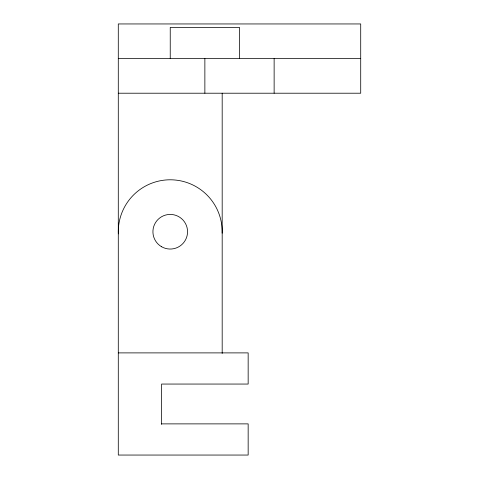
<?xml version="1.0" encoding="UTF-8"?>
<svg xmlns="http://www.w3.org/2000/svg" width="479" height="479" viewBox="0 0 479 479"><rect width="100%" height="100%" fill="white"/><g stroke="black" fill="none" stroke-linecap="round" stroke-linejoin="round"><path stroke-width="0.72" d="M118.289 58.582L360.711 58.582M118.289 93.213L360.711 93.213L360.711 23.95L118.289 23.95L118.289 455.05L248.158 455.05L248.158 423.879L161.579 423.879M118.289 352.891L248.158 352.891L248.158 384.056L161.579 384.056L161.579 424.394M274.132 58.582L274.132 93.213M239.5 58.582L239.5 27.411L170.237 27.411L170.237 58.582M222.184 93.213L222.184 353.43M204.868 58.582L204.868 93.213M118.337 233.872A51.948 51.948 0 0 1 169.883 179.793A51.948 51.948 0 0 1 222.166 233.159M161.579 246.733A17.316 17.316 0 0 0 187.552 231.734A17.316 17.316 0 0 0 161.579 216.742A17.316 17.316 0 0 0 161.579 246.733"/></g></svg>
